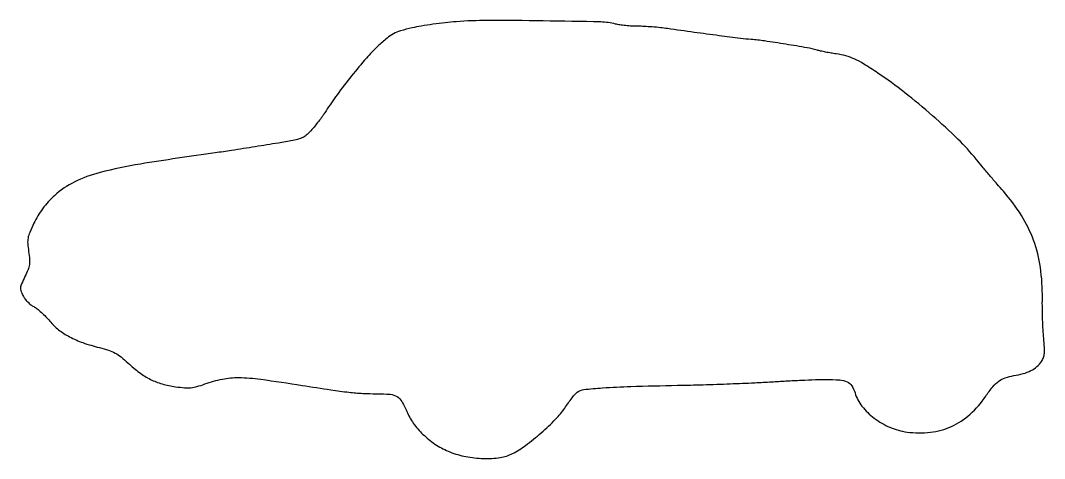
# Model space of a CAD drawing. Extents: x 0 to 430, y 0 to 183.
import ezdxf

# ---------------------------------------------------------------- set-up
doc = ezdxf.new("R2010")
doc.units = 0

msp = doc.modelspace()

# ---------------------------------------------------------------- linework, layer by layer
msp.add_lwpolyline([(183.115776, 182.91725, 0.009417), (178.549585, 182.481333, 0.006529), (173.405601, 181.824146, 0.006587), (168.479961, 181.063065, 0.013455), (164.64196, 180.311467, 0.014503), (159.770927, 179.071338, 0.053258), (156.826225, 177.87905, 0.051871), (154.161024, 176.076036, 0.013273), (150.257902, 172.618243, 0.026154), (145.464163, 167.644629, 0.009895), (139.282182, 160.228678, 0.010036), (133.189094, 152.296878, 0.017877), (128.546917, 145.5, -0.014121), (127.57657, 144.05609, -0.005725), (126.177169, 142.142386, -0.005659), (124.624079, 140.116956, -0.007167), (123.141259, 138.282592, -0.024394), (121.093957, 136.053561, -0.059502), (119.335447, 134.688136, -0.061703), (117.344341, 133.803468, -0.027898), (114.565481, 133.126139, -0.005031), (108.594218, 132.081213, -0.001275), (98.872902, 130.506136, -0.001342), (88.979944, 128.956337, -0.003704), (82, 127.934945, 0.004759), (50.674259, 123.283417, 0.025477), (33.780763, 119.720238, 0.047855), (22.987564, 115.725866, 0.074186), (14.793482, 110.141748, 0.02105), (12.070046, 107.402004, 0.023545), (9.692073, 104.539723, 0.024302), (7.66106, 101.555435, 0.025927), (5.976343, 98.450432, 0.012696), (4.272479, 94.633954, 0.05393), (3.566425, 92.239561, 0.062661), (3.441772, 89.926392, 0.02106), (3.825172, 86.561021, -0.018524), (4.211423, 83.316912, -0.057319), (4.13863, 81.115411, -0.058353), (3.569005, 79.009274, -0.019713), (2.270598, 76.102832, 0.011238), (0.845503, 73.052664, 0.077875), (0.424032, 71.462993, 0.1118), (0.58996, 70.074566, 0.033921), (1.439279, 68.117422, 0.045409), (2.263548, 66.825786, 0.029679), (3.42708, 65.494085, 0.029817), (4.727532, 64.321511, 0.049257), (5.96707, 63.517029, -0.047158), (7.353807, 62.625246, -0.016871), (9.154862, 61.109841, -0.016565), (11.030114, 59.304724, -0.018826), (12.700143, 57.452357, 0.051899), (16.401159, 53.855985, 0.044381), (20.954985, 50.881235, 0.038437), (26.574524, 48.417991, 0.023675), (33.5, 46.359372, -0.018855), (37.358665, 45.252723, -0.043866), (40.121589, 44.069302, -0.045032), (42.592315, 42.442212, -0.020855), (45.5, 39.922332, 0.028513), (50.310006, 35.881083, 0.044497), (54.911509, 33.04202, 0.046352), (59.799675, 31.139096, 0.034494), (65.466216, 29.933433, 0.015135), (69.266365, 29.512132, 0.043746), (71.912041, 29.531422, 0.046159), (74.434751, 30.008693, 0.018403), (77.783517, 31.103722, -0.039297), (85.08485, 33.158147, -0.052624), (91.931184, 33.780001, -0.030523), (101.160782, 33.080952, -0.005276), (118.5, 30.510481, 0.002376), (130.613927, 28.642772, 0.009122), (138.175456, 27.654372, 0.013808), (143.994584, 27.163714, 0.014127), (149.787641, 27, -0.020296), (155.519363, 26.767247, -0.118924), (158.361993, 25.831828, -0.127482), (160.367578, 23.73247, -0.024716), (162.713318, 18.992405, 0.059408), (165.581897, 14.082948, 0.044645), (169.788546, 9.445259, 0.043415), (174.899947, 5.493901, 0.047668), (180.464841, 2.624627, 0.048971), (187.172423, 0.674579, 0.039689), (194.627044, -0.116496, 0.041237), (201.607102, 0.27508, 0.0855), (206.789838, 1.929839, 0.040558), (212.266258, 5.368691, 0.01877), (218.810237, 10.653163, 0.018623), (224.859541, 16.335094, 0.047209), (228.671497, 21, -0.008948), (230.198695, 23.191326, -0.010258), (231.737169, 25.227435, -0.009468), (233.10622, 26.898019, -0.056339), (233.927997, 27.667865, -0.13264), (236.718623, 28.771107, -0.011111), (244.518515, 29.479074, -0.009714), (256.367401, 30.058579, -0.002356), (275.965559, 30.543348, 0.002303), (286.744239, 30.80882, 0.001982), (298.073228, 31.185015, 0.001995), (308.3509, 31.608171, 0.005764), (315.465559, 32.011774, -0.003473), (321.468571, 32.379909, -0.002828), (327.902168, 32.693118, -0.002857), (333.830557, 32.914193, -0.007459), (338.095012, 32.98517, -0.017304), (343.989167, 32.791303, -0.090584), (347.121856, 31.997536, -0.143847), (349.038127, 30.335163, -0.068918), (350.416901, 27.351471, 0.094294), (353.344944, 21.772068, 0.063892), (358.50352, 16.751227, 0.060634), (365.090077, 12.952519, 0.065493), (372.22727, 10.967876, 0.064383), (382.032891, 10.85187, 0.077755), (390.89268, 13.322568, 0.076783), (398.658777, 18.41535, 0.060851), (405.251636, 26, -0.023427), (408.168732, 29.911017, -0.062983), (410.685914, 32.290573, -0.075388), (413.433864, 33.724712, -0.045885), (417, 34.592916, 0.031662), (420.966734, 35.440092, 0.050132), (424.199886, 36.708617, 0.058375), (426.74054, 38.412277, 0.07098), (428.632213, 40.561439, 0.062142), (429.430868, 42.190113, 0.058919), (429.823247, 43.994809, 0.038269), (429.871824, 46.437073, 0.010401), (429.572907, 50.290629, -0.010806), (429.309117, 53.727404, -0.005079), (429.109399, 58.178812, -0.00503), (428.994416, 62.848622, -0.007052), (428.992527, 67.020222, 0.038877), (428.164149, 79.933197, 0.052097), (425.310151, 91.305714, 0.052688), (420.199597, 101.744903, 0.041061), (412.624412, 111.863892, -0.003285), (409.97521, 114.895911, -0.001948), (406.85429, 118.544184, -0.001949), (403.769096, 122.208121, -0.003355), (401.232267, 125.28652, 0.028502), (393.596541, 133.656982, 0.013811), (382.957929, 143.501732, 0.013593), (371.205553, 153.238145, 0.018161), (360, 161.380093, 0.009021), (354.11825, 165.183362, 0.031166), (350.124265, 167.332439, 0.042539), (346.595753, 168.605697, 0.030855), (342.5, 169.434202, -0.007693), (340.365874, 169.763921, -0.006236), (338.0875, 170.181208, -0.006307), (335.996093, 170.618739, -0.016213), (334.5, 171.002775, 0.027384), (330.339214, 171.972331, 0.003617), (321.410121, 173.477034, 0.004273), (312.407329, 174.848439, 0.016543), (306.794468, 175.465747, -0.011665), (302.422558, 175.903458, -0.001658), (293.46914, 177.041507, -0.001891), (282.903485, 178.460742, -0.001628), (271.807371, 180.030791, 0.00995), (268.822098, 180.402628, 0.006549), (265.374787, 180.716933, 0.00659), (262.011125, 180.934685, 0.012627), (259.307371, 181.005577, -0.013492), (256.827453, 181.07489, -0.010981), (254.17779, 181.279014, -0.011137), (251.744606, 181.575172, -0.028249), (250, 181.928595, 0.058387), (243.788606, 182.80212, 0.002073), (219.606613, 183.259877, 0.003861), (196.284, 183.424518, 0.018923)], format="xyb", close=True)

doc.saveas('drawing.dxf')
